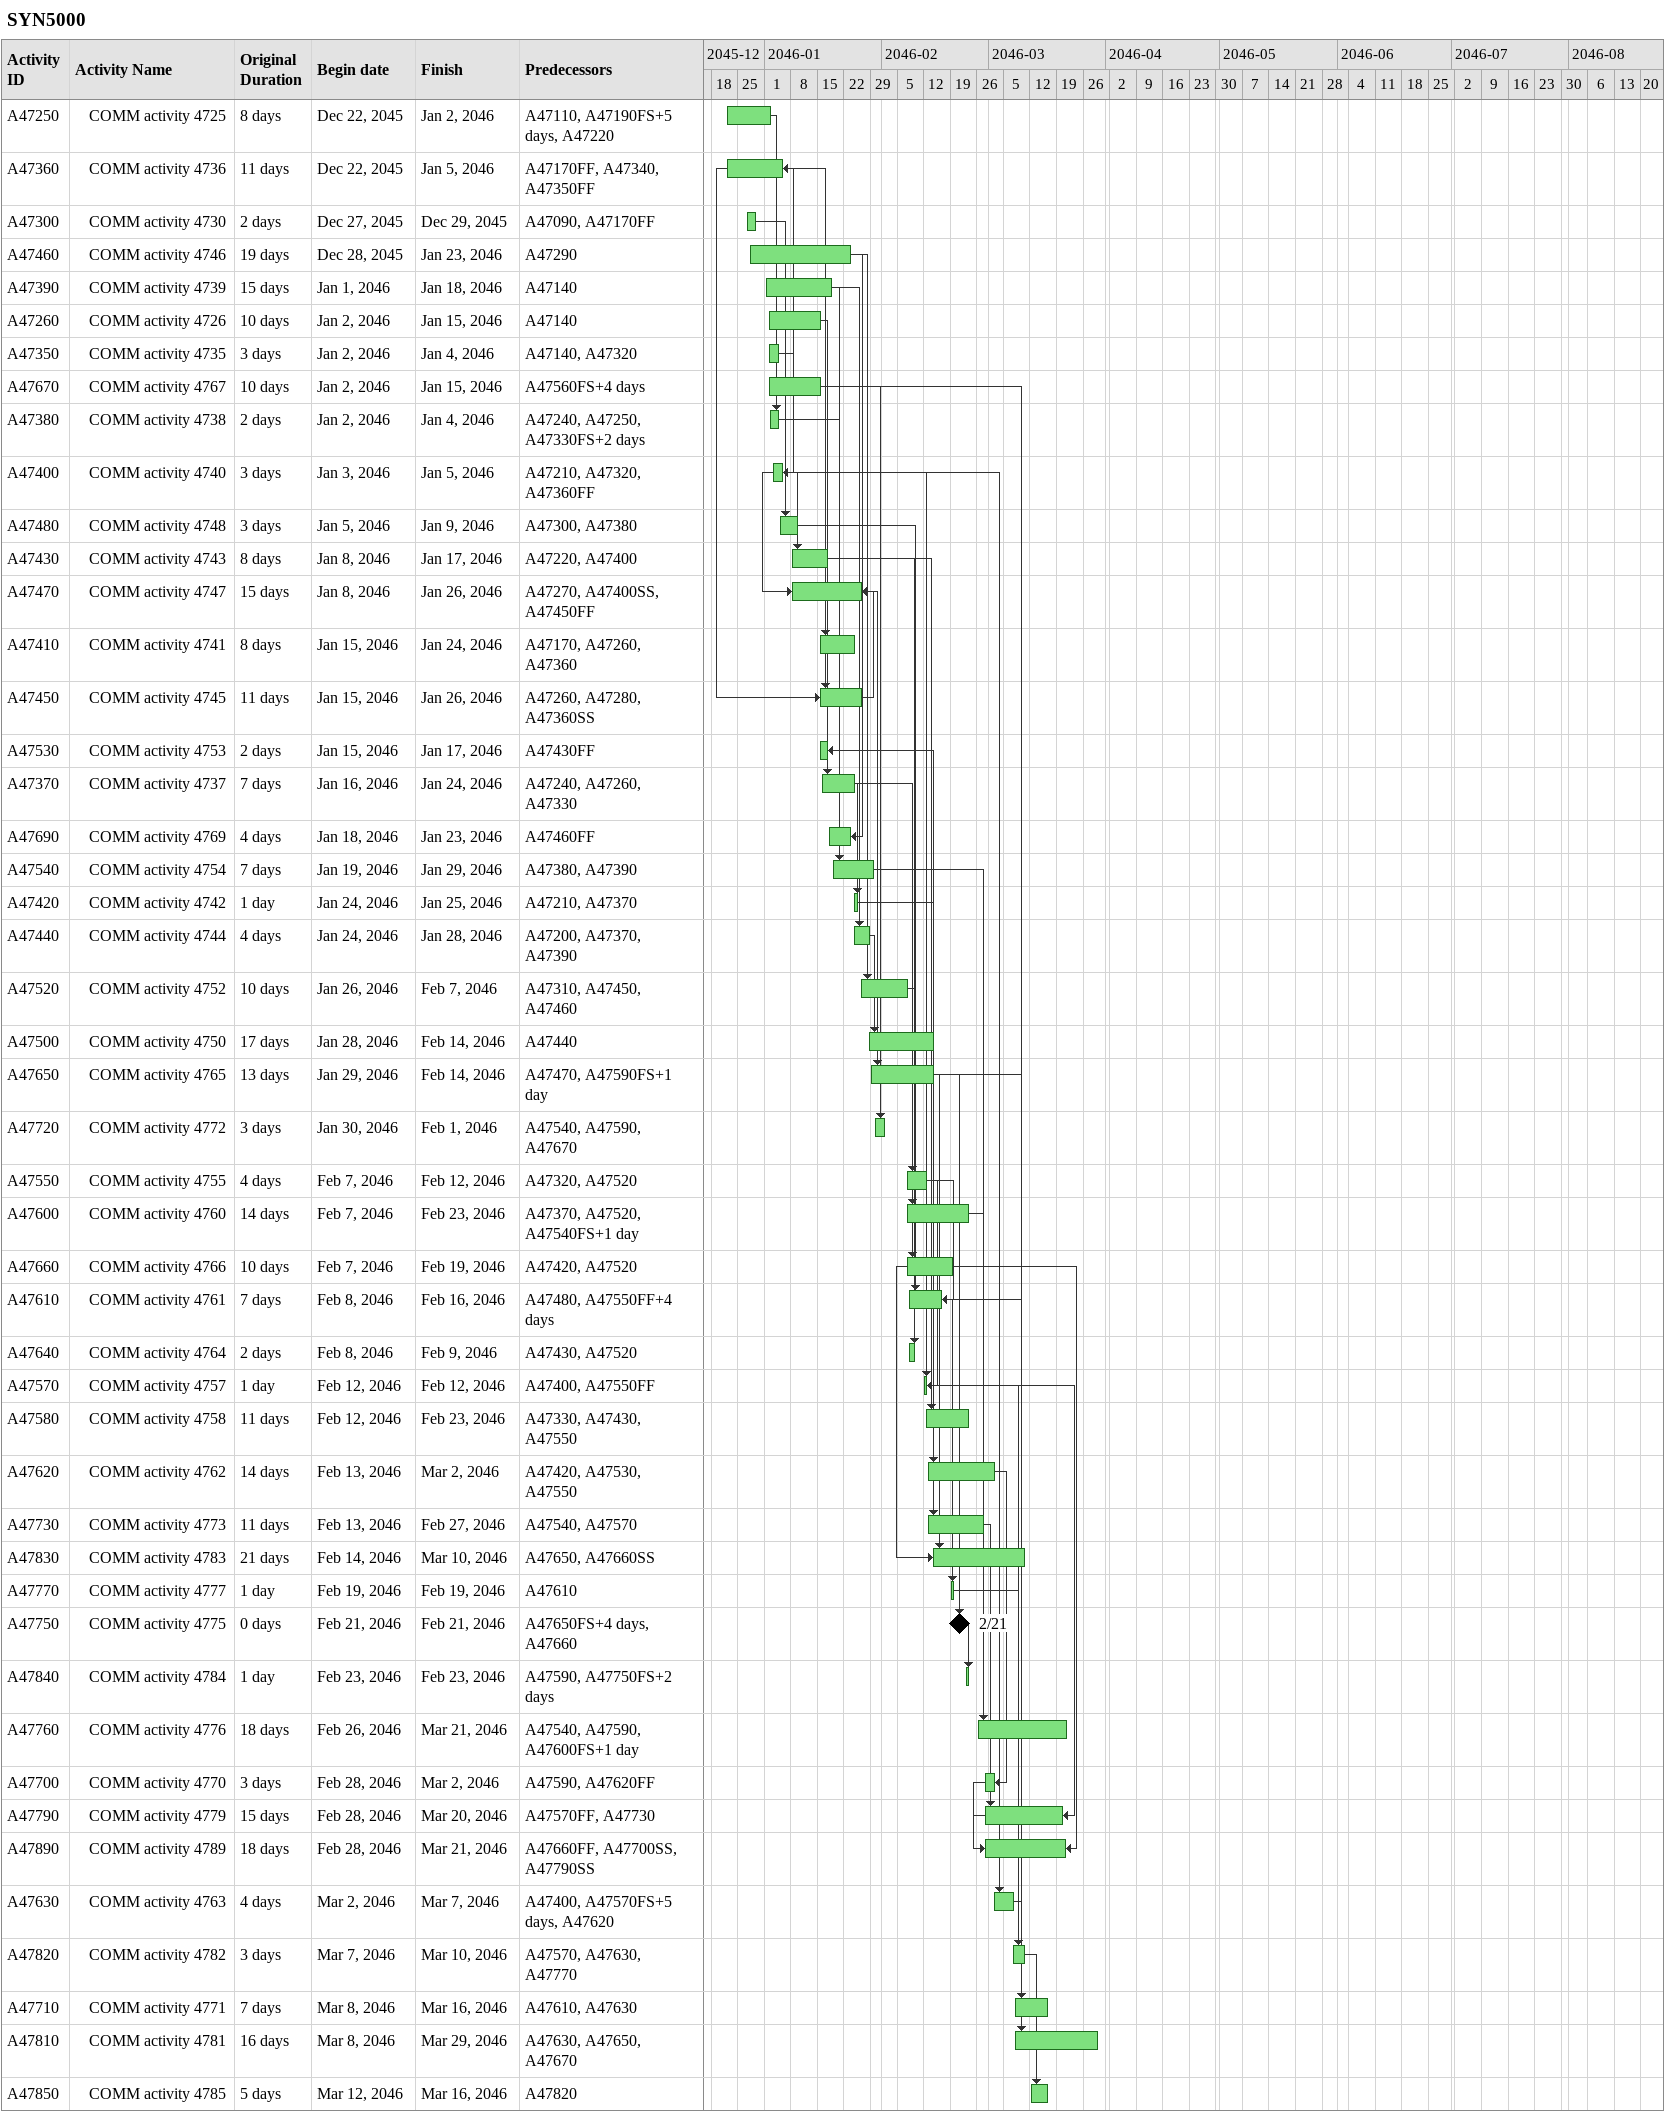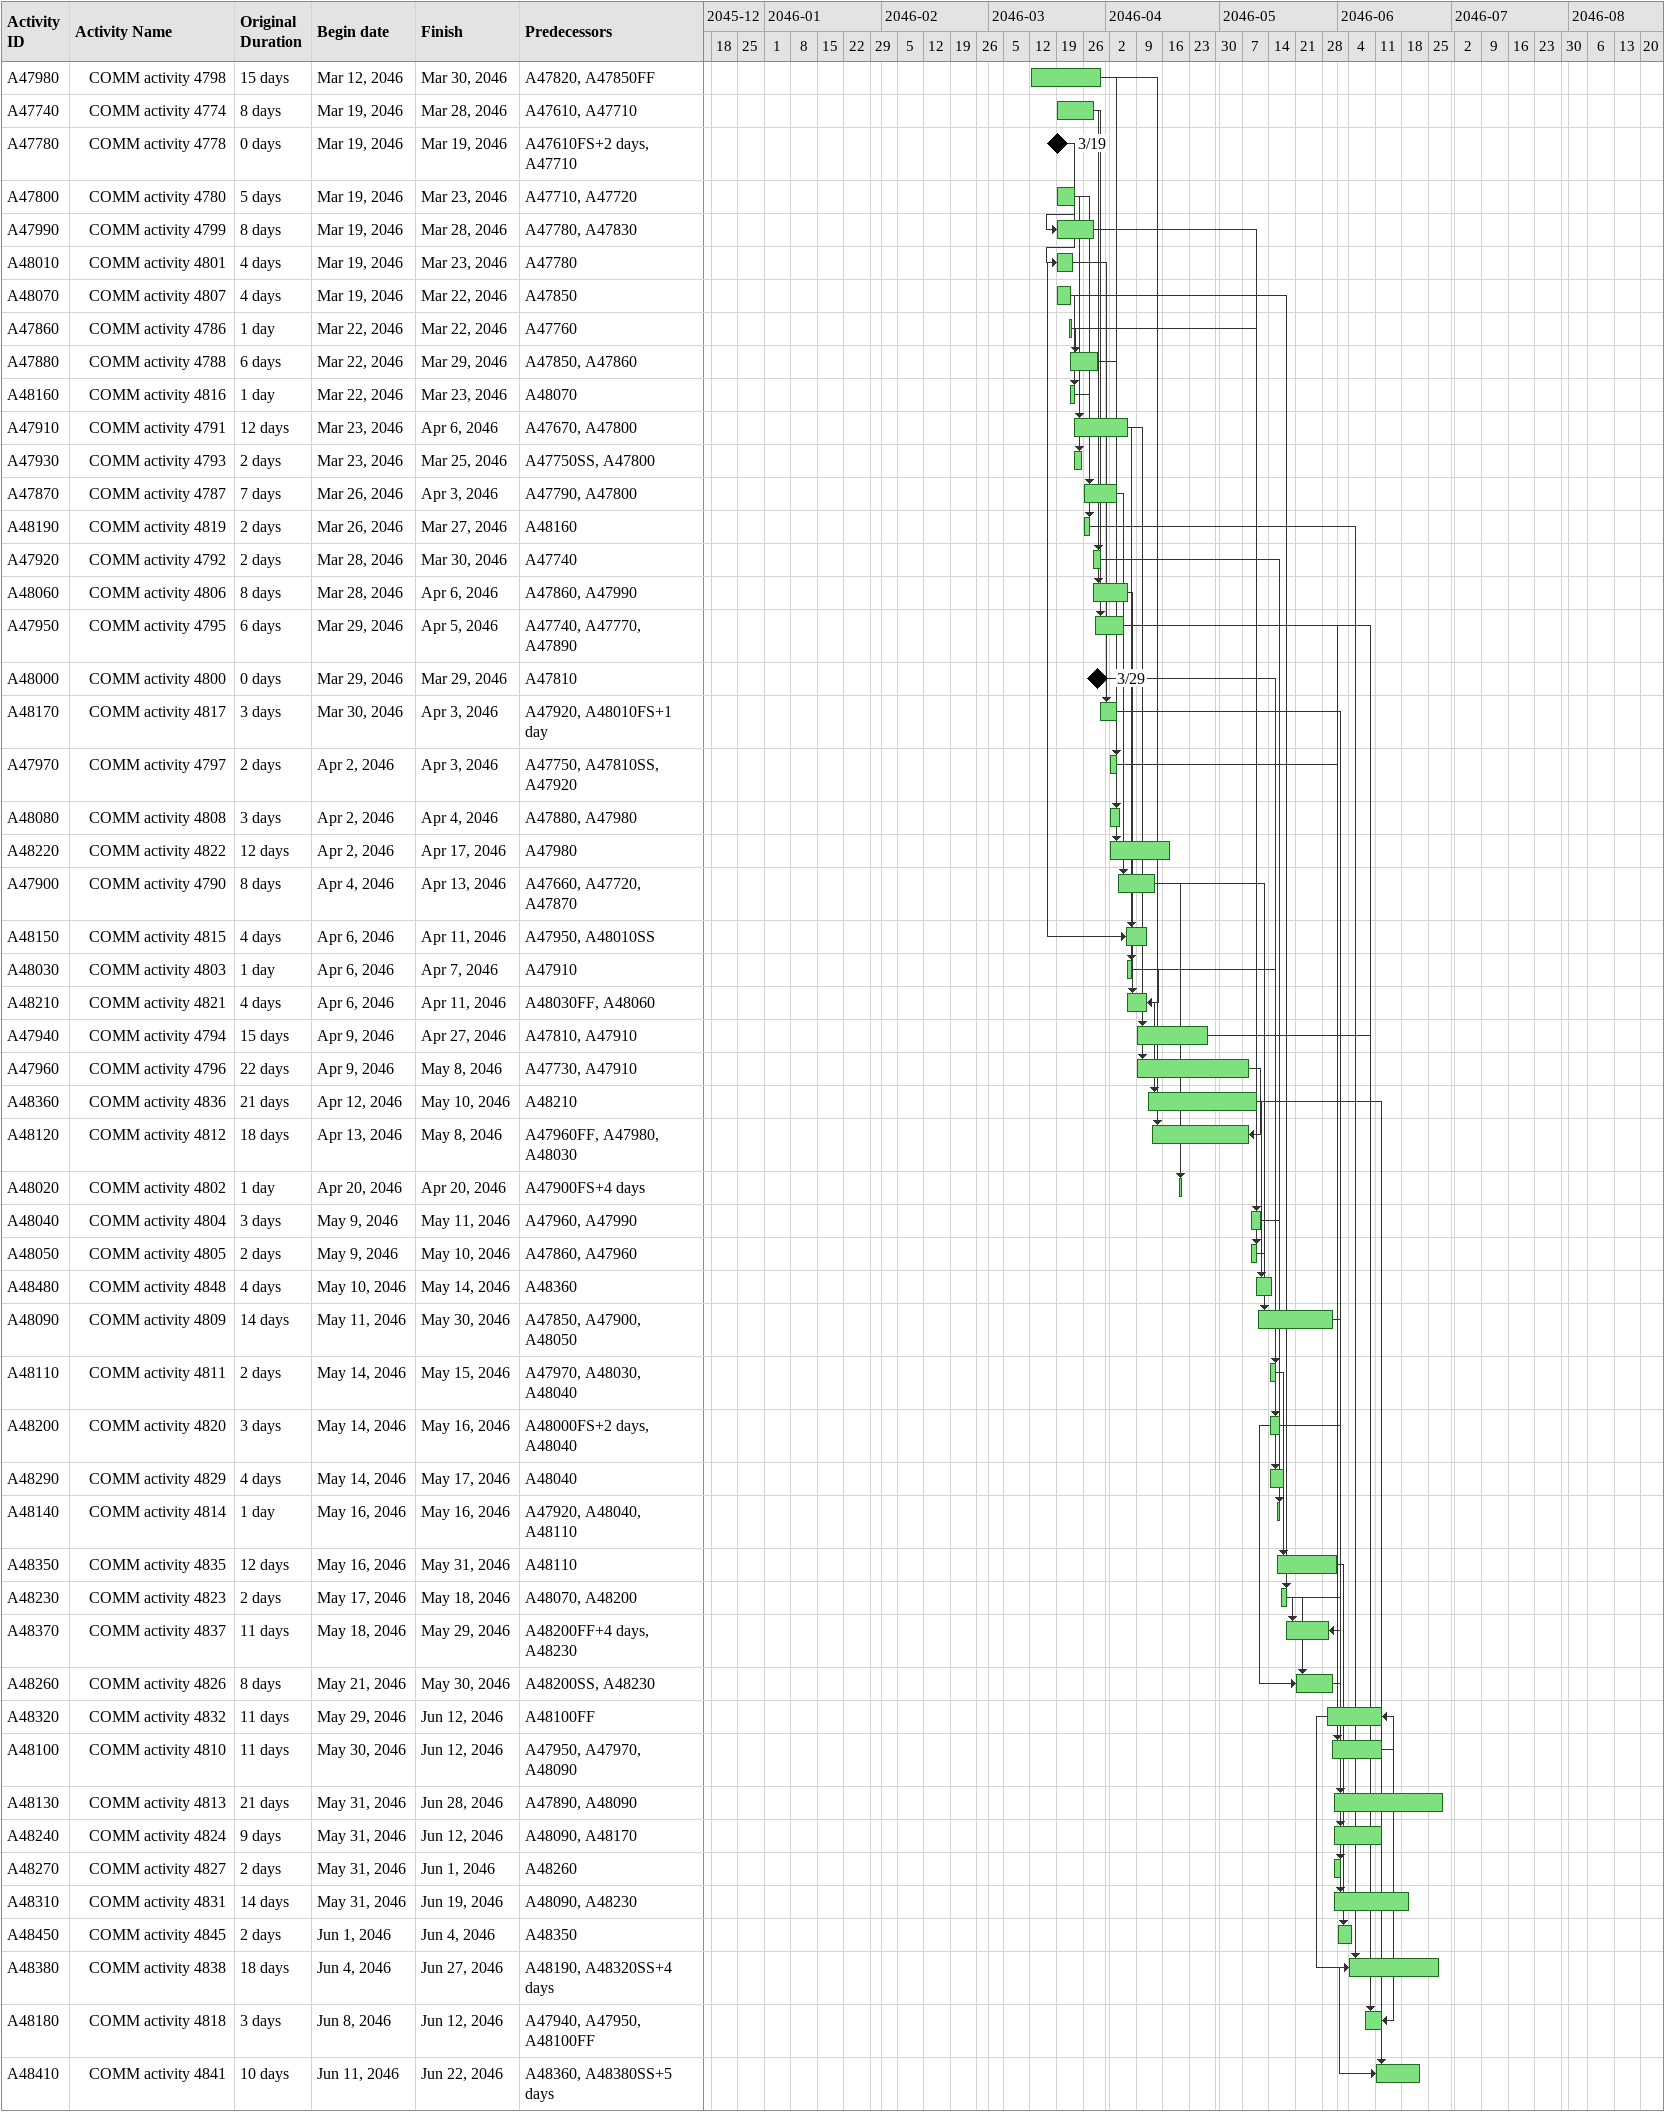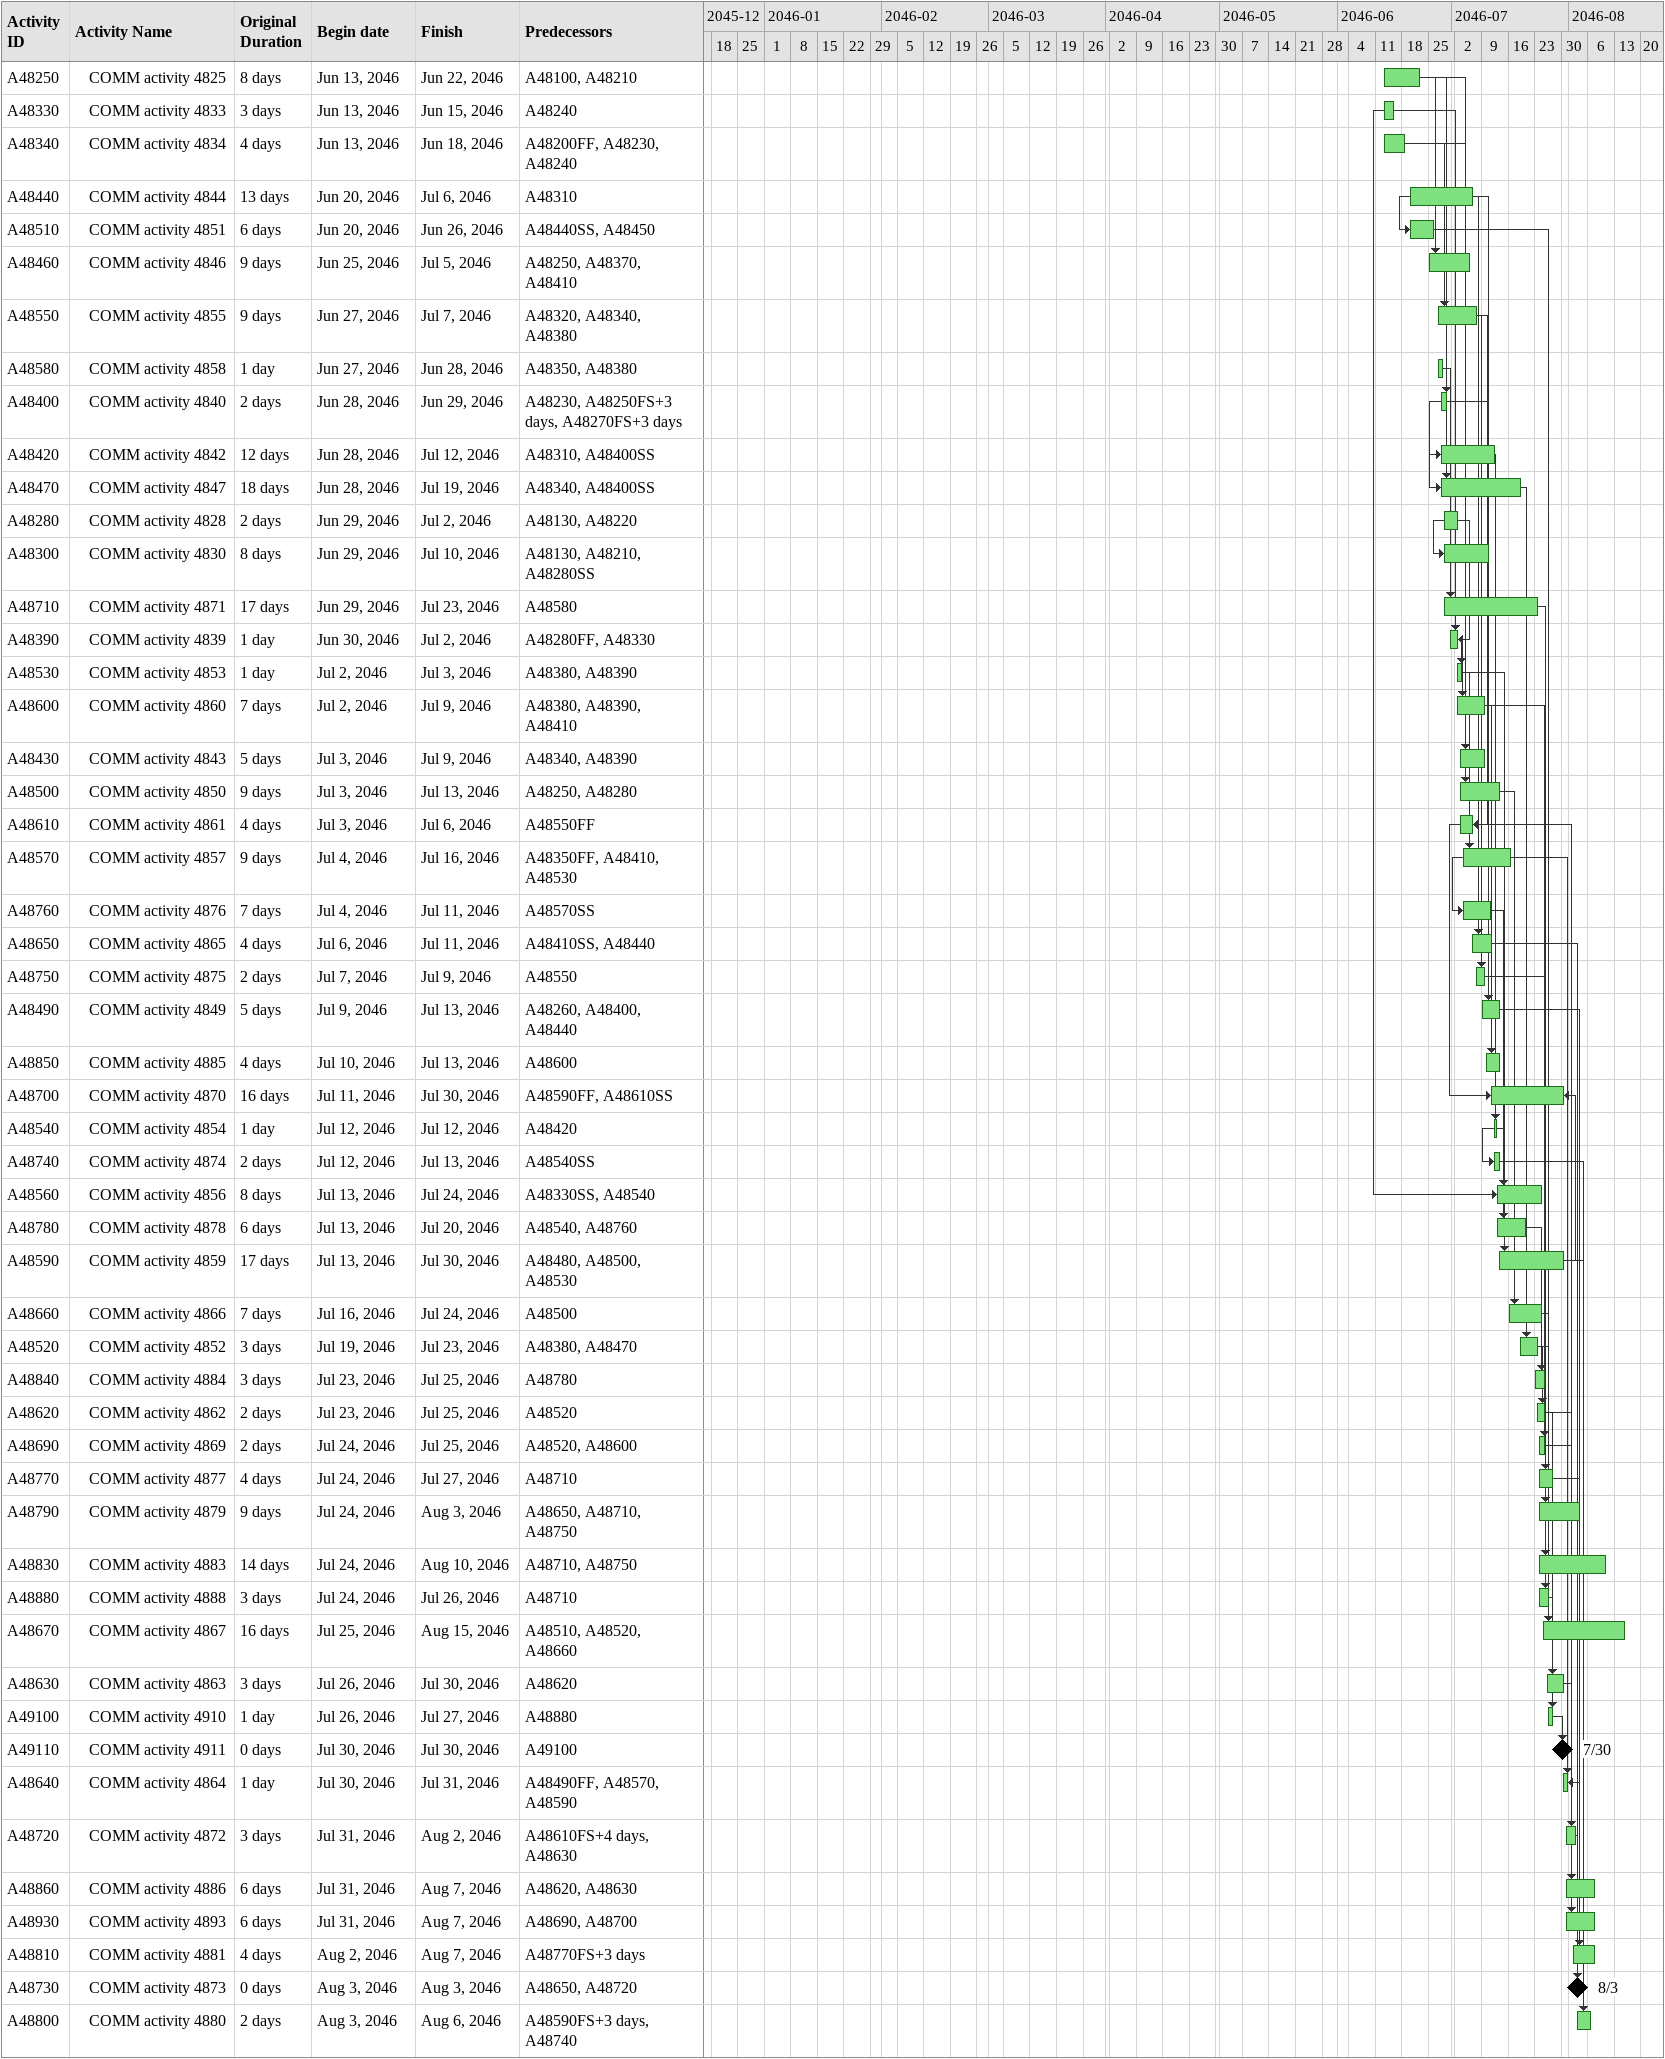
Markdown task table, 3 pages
SYN5000

| ID | Level | Task | Original duration | Start | Finish | Predecessors |
|---|---|---|---|---|---|---|
| A47250 | 2 | COMM activity 4725 | 8d | 2045-12-22 | 2046-01-02 | A47110, A47190FS+5d, A47220 |
| A47360 | 2 | COMM activity 4736 | 11d | 2045-12-22 | 2046-01-05 | A47170FF, A47340, A47350FF |
| A47300 | 2 | COMM activity 4730 | 2d | 2045-12-27 | 2045-12-29 | A47090, A47170FF |
| A47460 | 2 | COMM activity 4746 | 19d | 2045-12-28 | 2046-01-23 | A47290 |
| A47390 | 2 | COMM activity 4739 | 15d | 2046-01-01 | 2046-01-18 | A47140 |
| A47260 | 2 | COMM activity 4726 | 10d | 2046-01-02 | 2046-01-15 | A47140 |
| A47350 | 2 | COMM activity 4735 | 3d | 2046-01-02 | 2046-01-04 | A47140, A47320 |
| A47670 | 2 | COMM activity 4767 | 10d | 2046-01-02 | 2046-01-15 | A47560FS+4d |
| A47380 | 2 | COMM activity 4738 | 2d | 2046-01-02 | 2046-01-04 | A47240, A47250, A47330FS+2d |
| A47400 | 2 | COMM activity 4740 | 3d | 2046-01-03 | 2046-01-05 | A47210, A47320, A47360FF |
| A47480 | 2 | COMM activity 4748 | 3d | 2046-01-05 | 2046-01-09 | A47300, A47380 |
| A47430 | 2 | COMM activity 4743 | 8d | 2046-01-08 | 2046-01-17 | A47220, A47400 |
| A47470 | 2 | COMM activity 4747 | 15d | 2046-01-08 | 2046-01-26 | A47270, A47400SS, A47450FF |
| A47410 | 2 | COMM activity 4741 | 8d | 2046-01-15 | 2046-01-24 | A47170, A47260, A47360 |
| A47450 | 2 | COMM activity 4745 | 11d | 2046-01-15 | 2046-01-26 | A47260, A47280, A47360SS |
| A47530 | 2 | COMM activity 4753 | 2d | 2046-01-15 | 2046-01-17 | A47430FF |
| A47370 | 2 | COMM activity 4737 | 7d | 2046-01-16 | 2046-01-24 | A47240, A47260, A47330 |
| A47690 | 2 | COMM activity 4769 | 4d | 2046-01-18 | 2046-01-23 | A47460FF |
| A47540 | 2 | COMM activity 4754 | 7d | 2046-01-19 | 2046-01-29 | A47380, A47390 |
| A47420 | 2 | COMM activity 4742 | 1d | 2046-01-24 | 2046-01-25 | A47210, A47370 |
| A47440 | 2 | COMM activity 4744 | 4d | 2046-01-24 | 2046-01-28 | A47200, A47370, A47390 |
| A47520 | 2 | COMM activity 4752 | 10d | 2046-01-26 | 2046-02-07 | A47310, A47450, A47460 |
| A47500 | 2 | COMM activity 4750 | 17d | 2046-01-28 | 2046-02-14 | A47440 |
| A47650 | 2 | COMM activity 4765 | 13d | 2046-01-29 | 2046-02-14 | A47470, A47590FS+1d |
| A47720 | 2 | COMM activity 4772 | 3d | 2046-01-30 | 2046-02-01 | A47540, A47590, A47670 |
| A47550 | 2 | COMM activity 4755 | 4d | 2046-02-07 | 2046-02-12 | A47320, A47520 |
| A47600 | 2 | COMM activity 4760 | 14d | 2046-02-07 | 2046-02-23 | A47370, A47520, A47540FS+1d |
| A47660 | 2 | COMM activity 4766 | 10d | 2046-02-07 | 2046-02-19 | A47420, A47520 |
| A47610 | 2 | COMM activity 4761 | 7d | 2046-02-08 | 2046-02-16 | A47480, A47550FF+4d |
| A47640 | 2 | COMM activity 4764 | 2d | 2046-02-08 | 2046-02-09 | A47430, A47520 |
| A47570 | 2 | COMM activity 4757 | 1d | 2046-02-12 | 2046-02-12 | A47400, A47550FF |
| A47580 | 2 | COMM activity 4758 | 11d | 2046-02-12 | 2046-02-23 | A47330, A47430, A47550 |
| A47620 | 2 | COMM activity 4762 | 14d | 2046-02-13 | 2046-03-02 | A47420, A47530, A47550 |
| A47730 | 2 | COMM activity 4773 | 11d | 2046-02-13 | 2046-02-27 | A47540, A47570 |
| A47830 | 2 | COMM activity 4783 | 21d | 2046-02-14 | 2046-03-10 | A47650, A47660SS |
| A47770 | 2 | COMM activity 4777 | 1d | 2046-02-19 | 2046-02-19 | A47610 |
| A47750 | 2 | COMM activity 4775 | 0d | 2046-02-21 | 2046-02-21 | A47650FS+4d, A47660 |
| A47840 | 2 | COMM activity 4784 | 1d | 2046-02-23 | 2046-02-23 | A47590, A47750FS+2d |
| A47760 | 2 | COMM activity 4776 | 18d | 2046-02-26 | 2046-03-21 | A47540, A47590, A47600FS+1d |
| A47700 | 2 | COMM activity 4770 | 3d | 2046-02-28 | 2046-03-02 | A47590, A47620FF |
| A47790 | 2 | COMM activity 4779 | 15d | 2046-02-28 | 2046-03-20 | A47570FF, A47730 |
| A47890 | 2 | COMM activity 4789 | 18d | 2046-02-28 | 2046-03-21 | A47660FF, A47700SS, A47790SS |
| A47630 | 2 | COMM activity 4763 | 4d | 2046-03-02 | 2046-03-07 | A47400, A47570FS+5d, A47620 |
| A47820 | 2 | COMM activity 4782 | 3d | 2046-03-07 | 2046-03-10 | A47570, A47630, A47770 |
| A47710 | 2 | COMM activity 4771 | 7d | 2046-03-08 | 2046-03-16 | A47610, A47630 |
| A47810 | 2 | COMM activity 4781 | 16d | 2046-03-08 | 2046-03-29 | A47630, A47650, A47670 |
| A47850 | 2 | COMM activity 4785 | 5d | 2046-03-12 | 2046-03-16 | A47820 |
| A47980 | 2 | COMM activity 4798 | 15d | 2046-03-12 | 2046-03-30 | A47820, A47850FF |
| A47740 | 2 | COMM activity 4774 | 8d | 2046-03-19 | 2046-03-28 | A47610, A47710 |
| A47780 | 2 | COMM activity 4778 | 0d | 2046-03-19 | 2046-03-19 | A47610FS+2d, A47710 |
| A47800 | 2 | COMM activity 4780 | 5d | 2046-03-19 | 2046-03-23 | A47710, A47720 |
| A47990 | 2 | COMM activity 4799 | 8d | 2046-03-19 | 2046-03-28 | A47780, A47830 |
| A48010 | 2 | COMM activity 4801 | 4d | 2046-03-19 | 2046-03-23 | A47780 |
| A48070 | 2 | COMM activity 4807 | 4d | 2046-03-19 | 2046-03-22 | A47850 |
| A47860 | 2 | COMM activity 4786 | 1d | 2046-03-22 | 2046-03-22 | A47760 |
| A47880 | 2 | COMM activity 4788 | 6d | 2046-03-22 | 2046-03-29 | A47850, A47860 |
| A48160 | 2 | COMM activity 4816 | 1d | 2046-03-22 | 2046-03-23 | A48070 |
| A47910 | 2 | COMM activity 4791 | 12d | 2046-03-23 | 2046-04-06 | A47670, A47800 |
| A47930 | 2 | COMM activity 4793 | 2d | 2046-03-23 | 2046-03-25 | A47750SS, A47800 |
| A47870 | 2 | COMM activity 4787 | 7d | 2046-03-26 | 2046-04-03 | A47790, A47800 |
| A48190 | 2 | COMM activity 4819 | 2d | 2046-03-26 | 2046-03-27 | A48160 |
| A47920 | 2 | COMM activity 4792 | 2d | 2046-03-28 | 2046-03-30 | A47740 |
| A48060 | 2 | COMM activity 4806 | 8d | 2046-03-28 | 2046-04-06 | A47860, A47990 |
| A47950 | 2 | COMM activity 4795 | 6d | 2046-03-29 | 2046-04-05 | A47740, A47770, A47890 |
| A48000 | 2 | COMM activity 4800 | 0d | 2046-03-29 | 2046-03-29 | A47810 |
| A48170 | 2 | COMM activity 4817 | 3d | 2046-03-30 | 2046-04-03 | A47920, A48010FS+1d |
| A47970 | 2 | COMM activity 4797 | 2d | 2046-04-02 | 2046-04-03 | A47750, A47810SS, A47920 |
| A48080 | 2 | COMM activity 4808 | 3d | 2046-04-02 | 2046-04-04 | A47880, A47980 |
| A48220 | 2 | COMM activity 4822 | 12d | 2046-04-02 | 2046-04-17 | A47980 |
| A47900 | 2 | COMM activity 4790 | 8d | 2046-04-04 | 2046-04-13 | A47660, A47720, A47870 |
| A48150 | 2 | COMM activity 4815 | 4d | 2046-04-06 | 2046-04-11 | A47950, A48010SS |
| A48030 | 2 | COMM activity 4803 | 1d | 2046-04-06 | 2046-04-07 | A47910 |
| A48210 | 2 | COMM activity 4821 | 4d | 2046-04-06 | 2046-04-11 | A48030FF, A48060 |
| A47940 | 2 | COMM activity 4794 | 15d | 2046-04-09 | 2046-04-27 | A47810, A47910 |
| A47960 | 2 | COMM activity 4796 | 22d | 2046-04-09 | 2046-05-08 | A47730, A47910 |
| A48360 | 2 | COMM activity 4836 | 21d | 2046-04-12 | 2046-05-10 | A48210 |
| A48120 | 2 | COMM activity 4812 | 18d | 2046-04-13 | 2046-05-08 | A47960FF, A47980, A48030 |
| A48020 | 2 | COMM activity 4802 | 1d | 2046-04-20 | 2046-04-20 | A47900FS+4d |
| A48040 | 2 | COMM activity 4804 | 3d | 2046-05-09 | 2046-05-11 | A47960, A47990 |
| A48050 | 2 | COMM activity 4805 | 2d | 2046-05-09 | 2046-05-10 | A47860, A47960 |
| A48480 | 2 | COMM activity 4848 | 4d | 2046-05-10 | 2046-05-14 | A48360 |
| A48090 | 2 | COMM activity 4809 | 14d | 2046-05-11 | 2046-05-30 | A47850, A47900, A48050 |
| A48110 | 2 | COMM activity 4811 | 2d | 2046-05-14 | 2046-05-15 | A47970, A48030, A48040 |
| A48200 | 2 | COMM activity 4820 | 3d | 2046-05-14 | 2046-05-16 | A48000FS+2d, A48040 |
| A48290 | 2 | COMM activity 4829 | 4d | 2046-05-14 | 2046-05-17 | A48040 |
| A48140 | 2 | COMM activity 4814 | 1d | 2046-05-16 | 2046-05-16 | A47920, A48040, A48110 |
| A48350 | 2 | COMM activity 4835 | 12d | 2046-05-16 | 2046-05-31 | A48110 |
| A48230 | 2 | COMM activity 4823 | 2d | 2046-05-17 | 2046-05-18 | A48070, A48200 |
| A48370 | 2 | COMM activity 4837 | 11d | 2046-05-18 | 2046-05-29 | A48200FF+4d, A48230 |
| A48260 | 2 | COMM activity 4826 | 8d | 2046-05-21 | 2046-05-30 | A48200SS, A48230 |
| A48320 | 2 | COMM activity 4832 | 11d | 2046-05-29 | 2046-06-12 | A48100FF |
| A48100 | 2 | COMM activity 4810 | 11d | 2046-05-30 | 2046-06-12 | A47950, A47970, A48090 |
| A48130 | 2 | COMM activity 4813 | 21d | 2046-05-31 | 2046-06-28 | A47890, A48090 |
| A48240 | 2 | COMM activity 4824 | 9d | 2046-05-31 | 2046-06-12 | A48090, A48170 |
| A48270 | 2 | COMM activity 4827 | 2d | 2046-05-31 | 2046-06-01 | A48260 |
| A48310 | 2 | COMM activity 4831 | 14d | 2046-05-31 | 2046-06-19 | A48090, A48230 |
| A48450 | 2 | COMM activity 4845 | 2d | 2046-06-01 | 2046-06-04 | A48350 |
| A48380 | 2 | COMM activity 4838 | 18d | 2046-06-04 | 2046-06-27 | A48190, A48320SS+4d |
| A48180 | 2 | COMM activity 4818 | 3d | 2046-06-08 | 2046-06-12 | A47940, A47950, A48100FF |
| A48410 | 2 | COMM activity 4841 | 10d | 2046-06-11 | 2046-06-22 | A48360, A48380SS+5d |
| A48250 | 2 | COMM activity 4825 | 8d | 2046-06-13 | 2046-06-22 | A48100, A48210 |
| A48330 | 2 | COMM activity 4833 | 3d | 2046-06-13 | 2046-06-15 | A48240 |
| A48340 | 2 | COMM activity 4834 | 4d | 2046-06-13 | 2046-06-18 | A48200FF, A48230, A48240 |
| A48440 | 2 | COMM activity 4844 | 13d | 2046-06-20 | 2046-07-06 | A48310 |
| A48510 | 2 | COMM activity 4851 | 6d | 2046-06-20 | 2046-06-26 | A48440SS, A48450 |
| A48460 | 2 | COMM activity 4846 | 9d | 2046-06-25 | 2046-07-05 | A48250, A48370, A48410 |
| A48550 | 2 | COMM activity 4855 | 9d | 2046-06-27 | 2046-07-07 | A48320, A48340, A48380 |
| A48580 | 2 | COMM activity 4858 | 1d | 2046-06-27 | 2046-06-28 | A48350, A48380 |
| A48400 | 2 | COMM activity 4840 | 2d | 2046-06-28 | 2046-06-29 | A48230, A48250FS+3d, A48270FS+3d |
| A48420 | 2 | COMM activity 4842 | 12d | 2046-06-28 | 2046-07-12 | A48310, A48400SS |
| A48470 | 2 | COMM activity 4847 | 18d | 2046-06-28 | 2046-07-19 | A48340, A48400SS |
| A48280 | 2 | COMM activity 4828 | 2d | 2046-06-29 | 2046-07-02 | A48130, A48220 |
| A48300 | 2 | COMM activity 4830 | 8d | 2046-06-29 | 2046-07-10 | A48130, A48210, A48280SS |
| A48710 | 2 | COMM activity 4871 | 17d | 2046-06-29 | 2046-07-23 | A48580 |
| A48390 | 2 | COMM activity 4839 | 1d | 2046-06-30 | 2046-07-02 | A48280FF, A48330 |
| A48530 | 2 | COMM activity 4853 | 1d | 2046-07-02 | 2046-07-03 | A48380, A48390 |
| A48600 | 2 | COMM activity 4860 | 7d | 2046-07-02 | 2046-07-09 | A48380, A48390, A48410 |
| A48430 | 2 | COMM activity 4843 | 5d | 2046-07-03 | 2046-07-09 | A48340, A48390 |
| A48500 | 2 | COMM activity 4850 | 9d | 2046-07-03 | 2046-07-13 | A48250, A48280 |
| A48610 | 2 | COMM activity 4861 | 4d | 2046-07-03 | 2046-07-06 | A48550FF |
| A48570 | 2 | COMM activity 4857 | 9d | 2046-07-04 | 2046-07-16 | A48350FF, A48410, A48530 |
| A48760 | 2 | COMM activity 4876 | 7d | 2046-07-04 | 2046-07-11 | A48570SS |
| A48650 | 2 | COMM activity 4865 | 4d | 2046-07-06 | 2046-07-11 | A48410SS, A48440 |
| A48750 | 2 | COMM activity 4875 | 2d | 2046-07-07 | 2046-07-09 | A48550 |
| A48490 | 2 | COMM activity 4849 | 5d | 2046-07-09 | 2046-07-13 | A48260, A48400, A48440 |
| A48850 | 2 | COMM activity 4885 | 4d | 2046-07-10 | 2046-07-13 | A48600 |
| A48700 | 2 | COMM activity 4870 | 16d | 2046-07-11 | 2046-07-30 | A48590FF, A48610SS |
| A48540 | 2 | COMM activity 4854 | 1d | 2046-07-12 | 2046-07-12 | A48420 |
| A48740 | 2 | COMM activity 4874 | 2d | 2046-07-12 | 2046-07-13 | A48540SS |
| A48560 | 2 | COMM activity 4856 | 8d | 2046-07-13 | 2046-07-24 | A48330SS, A48540 |
| A48780 | 2 | COMM activity 4878 | 6d | 2046-07-13 | 2046-07-20 | A48540, A48760 |
| A48590 | 2 | COMM activity 4859 | 17d | 2046-07-13 | 2046-07-30 | A48480, A48500, A48530 |
| A48660 | 2 | COMM activity 4866 | 7d | 2046-07-16 | 2046-07-24 | A48500 |
| A48520 | 2 | COMM activity 4852 | 3d | 2046-07-19 | 2046-07-23 | A48380, A48470 |
| A48840 | 2 | COMM activity 4884 | 3d | 2046-07-23 | 2046-07-25 | A48780 |
| A48620 | 2 | COMM activity 4862 | 2d | 2046-07-23 | 2046-07-25 | A48520 |
| A48690 | 2 | COMM activity 4869 | 2d | 2046-07-24 | 2046-07-25 | A48520, A48600 |
| A48770 | 2 | COMM activity 4877 | 4d | 2046-07-24 | 2046-07-27 | A48710 |
| A48790 | 2 | COMM activity 4879 | 9d | 2046-07-24 | 2046-08-03 | A48650, A48710, A48750 |
| A48830 | 2 | COMM activity 4883 | 14d | 2046-07-24 | 2046-08-10 | A48710, A48750 |
| A48880 | 2 | COMM activity 4888 | 3d | 2046-07-24 | 2046-07-26 | A48710 |
| A48670 | 2 | COMM activity 4867 | 16d | 2046-07-25 | 2046-08-15 | A48510, A48520, A48660 |
| A48630 | 2 | COMM activity 4863 | 3d | 2046-07-26 | 2046-07-30 | A48620 |
| A49100 | 2 | COMM activity 4910 | 1d | 2046-07-26 | 2046-07-27 | A48880 |
| A49110 | 2 | COMM activity 4911 | 0d | 2046-07-30 | 2046-07-30 | A49100 |
| A48640 | 2 | COMM activity 4864 | 1d | 2046-07-30 | 2046-07-31 | A48490FF, A48570, A48590 |
| A48720 | 2 | COMM activity 4872 | 3d | 2046-07-31 | 2046-08-02 | A48610FS+4d, A48630 |
| A48860 | 2 | COMM activity 4886 | 6d | 2046-07-31 | 2046-08-07 | A48620, A48630 |
| A48930 | 2 | COMM activity 4893 | 6d | 2046-07-31 | 2046-08-07 | A48690, A48700 |
| A48810 | 2 | COMM activity 4881 | 4d | 2046-08-02 | 2046-08-07 | A48770FS+3d |
| A48730 | 2 | COMM activity 4873 | 0d | 2046-08-03 | 2046-08-03 | A48650, A48720 |
| A48800 | 2 | COMM activity 4880 | 2d | 2046-08-03 | 2046-08-06 | A48590FS+3d, A48740 |
